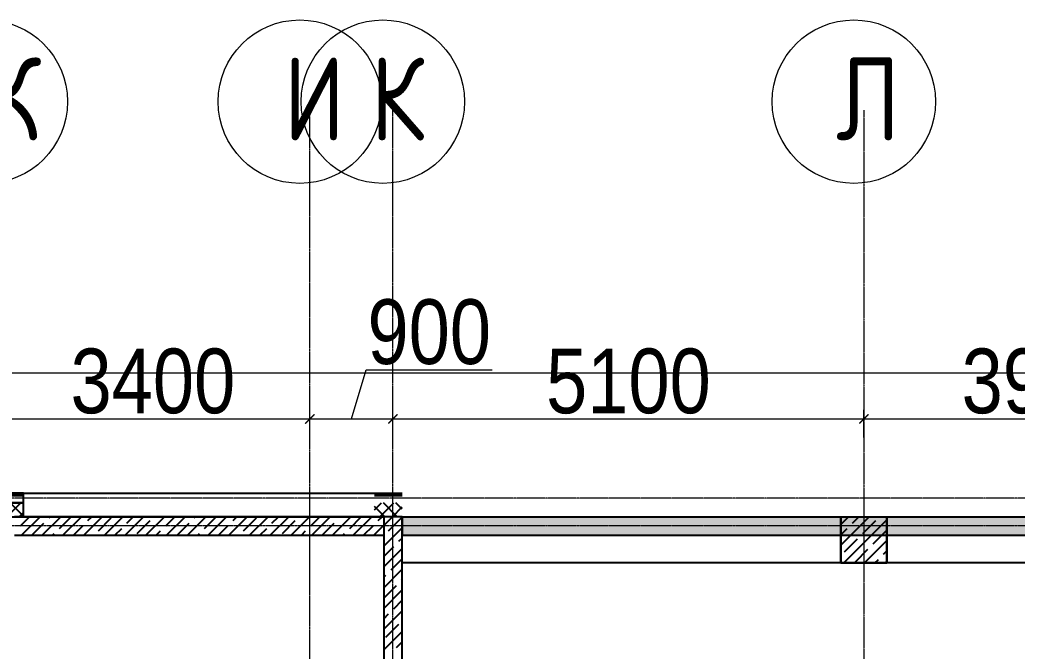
# Model space of a CAD drawing. Header units: millimetres. Extents: x -231292 to 573618, y -153144 to 564035.
# Drawn here: x 33364 to 44162, y 272213 to 279042 of the extents above; entities that cross this region are included whole.
import ezdxf
from ezdxf.enums import TextEntityAlignment as Align

# ---------------------------------------------------------------- set-up
doc = ezdxf.new("R2010")
doc.units = ezdxf.units.MM
doc.linetypes.add('CENTER2', pattern=[28.575, 19.05, -3.175, 3.175, -3.175])
doc.linetypes.add('HIDDEN2', pattern=[4.7625, 3.175, -1.5875])
doc.layers.get('0').update_dxf_attribs({"color": 250})
doc.layers.get('Defpoints').update_dxf_attribs({"color": 250})
for name, color, linetype, lineweight in [('A-Wall-Open', 250, 'Continuous', 5), ('АР_Колонны', 250, 'Continuous', 35), ('АР_Стены ЖБ', 250, 'Continuous', 35), ('АР_Стены ПЕНОблок', 250, 'Continuous', 20), ('АР_Тонкая', 250, 'Continuous', 5), ('АР_Утеплитель', 250, 'Continuous', 0), ('АР_Штриховка', 250, 'Continuous', 0), ('РД_Оси_100', 250, 'Continuous', 0), ('РД_Оси_размер', 250, 'Continuous', 0)]:
    doc.layers.add(name, color=color, linetype=linetype, lineweight=lineweight)
doc.layers.add('АР_Делит', color=250, linetype='Continuous', lineweight=0, plot=False)
doc.layers.add('КР_Балки-0.5', color=60, linetype='Continuous', lineweight=50, plot=False)
doc.styles.add('style1', font='ARIALN.TTF')
doc.styles.add('ккк', font='isocpeur.ttf', dxfattribs={"width": 0.85, "oblique": 15})
doc.dimstyles.new('Dim100_ареал', dxfattribs={"dimscale": 100, "dimtxt": 2.5, "dimasz": 1, "dimexe": 1, "dimexo": 1, "dimgap": 0.5, "dimtad": 1, "dimzin": 12, "dimdsep": 46, "dimtxsty": 'style1', "dimblk": 'ARCHTICK', "dimcen": 1, "dimdle": 1, "dimclrd": 256, "dimclre": 256, "dimaunit": 1, "dimadec": 0, "dimazin": 3, "dimtfac": 1, "dimtmove": 1, "dimatfit": 3, "dimldrblk": 'OPEN30', "dimfxl": 2, "dimfxlon": 1, "dimtolj": 1, "dimtzin": 0, "dimlwd": 9, "dimlwe": 9, "dimarcsym": 0})

# ---------------------------------------------------------------- blocks, each defined once
blk = doc.blocks.new('A-iden')
at = {"linetype": 'Continuous', "lineweight": 5}
blk.add_circle((-0.729, -4.063), 5.894, dxfattribs=at)
at = {"color": 0, "linetype": 'Continuous', "lineweight": 20, "style": 'ккк', "width": 0.85}
blk.add_attdef('ID', text='', height=6, dxfattribs=at).set_placement((0.314, -3.853), align=Align.MIDDLE_CENTER)
blk = doc.blocks.new('_ArchTick')
at = {"color": 0, "linetype": 'ByBlock', "const_width": 0.15}
blk.add_lwpolyline([(-0.5, -0.5), (0.5, 0.5)], dxfattribs=at)
blk = doc.blocks.new('*D206')
at = {"layer": 'Defpoints', "color": 0, "transparency": 16777216}
for p in [(1233153, 224571), (1195653, 222571), (1233153, 222571)]:
    blk.add_point(p, dxfattribs=at)
at = {"layer": 'РД_Оси_размер', "lineweight": 9, "transparency": 16777216}
for p, q in [((1195653, 224371), (1195653, 224671)), ((1233153, 224371), (1233153, 224671)), ((1195553, 224571), (1233253, 224571))]:
    blk.add_line(p, q, dxfattribs=at)
at = {"layer": 'РД_Оси_размер', "lineweight": 9, "transparency": 16777216, "xscale": 100, "yscale": 100, "zscale": 100, "rotation": 180}
blk.add_blockref('_ArchTick', (1195653, 224571), dxfattribs=at)
at = {"layer": 'РД_Оси_размер', "lineweight": 9, "transparency": 16777216, "xscale": 100, "yscale": 100, "zscale": 100}
blk.add_blockref('_ArchTick', (1233153, 224571), dxfattribs=at)
at = {"layer": 'РД_Оси_размер', "color": 0, "transparency": 16777216, "insert": (1214403, 224978), "char_height": 700, "attachment_point": 5, "style": 'style1'}
blk.add_mtext('\\A1;37500', dxfattribs=at)
blk = doc.blocks.new('_Open30')
at = {"color": 0, "linetype": 'ByBlock', "lineweight": -2}
for p, q in [((-1, 0.27), (0, 0)), ((0, 0), (-1, -0.27)), ((0, 0), (-1, 0))]:
    blk.add_line(p, q, dxfattribs=at)
blk = doc.blocks.new('*D219')
at = {"layer": 'Defpoints', "color": 0, "transparency": 16777216}
for p in [(1223253, 224071), (1219853, 222571), (1223253, 222571)]:
    blk.add_point(p, dxfattribs=at)
at = {"layer": 'РД_Оси_размер', "lineweight": 9, "transparency": 16777216}
for p, q in [((1219753, 224071), (1223353, 224071)), ((1219853, 223871), (1219853, 224171)), ((1223253, 223871), (1223253, 224171))]:
    blk.add_line(p, q, dxfattribs=at)
at = {"layer": 'РД_Оси_размер', "lineweight": 9, "transparency": 16777216, "xscale": 100, "yscale": 100, "zscale": 100, "rotation": 180}
blk.add_blockref('_ArchTick', (1219853, 224071), dxfattribs=at)
at = {"layer": 'РД_Оси_размер', "lineweight": 9, "transparency": 16777216, "xscale": 100, "yscale": 100, "zscale": 100}
blk.add_blockref('_ArchTick', (1223253, 224071), dxfattribs=at)
at = {"layer": 'РД_Оси_размер', "color": 0, "transparency": 16777216, "insert": (1221553, 224478), "char_height": 700, "attachment_point": 5, "style": 'style1'}
blk.add_mtext('\\A1;3400', dxfattribs=at)
blk = doc.blocks.new('*D220')
at = {"layer": 'Defpoints', "color": 0, "transparency": 16777216}
for p in [(1224153, 224071), (1223253, 222571), (1224153, 222571)]:
    blk.add_point(p, dxfattribs=at)
at = {"layer": 'РД_Оси_размер', "lineweight": 9, "transparency": 16777216}
for p, q in [((1223703, 224071), (1223863, 224603)), ((1223863, 224603), (1225229, 224603)), ((1223153, 224071), (1224253, 224071)), ((1223253, 223871), (1223253, 224171)), ((1224153, 223871), (1224153, 224171))]:
    blk.add_line(p, q, dxfattribs=at)
at = {"layer": 'РД_Оси_размер', "lineweight": 9, "transparency": 16777216, "xscale": 100, "yscale": 100, "zscale": 100, "rotation": 180}
blk.add_blockref('_ArchTick', (1223253, 224071), dxfattribs=at)
at = {"layer": 'РД_Оси_размер', "lineweight": 9, "transparency": 16777216, "xscale": 100, "yscale": 100, "zscale": 100}
blk.add_blockref('_ArchTick', (1224153, 224071), dxfattribs=at)
at = {"layer": 'РД_Оси_размер', "color": 0, "transparency": 16777216, "insert": (1224546, 225011), "char_height": 700, "attachment_point": 5, "style": 'style1'}
blk.add_mtext('\\A1;900', dxfattribs=at)
blk = doc.blocks.new('*D221')
at = {"layer": 'Defpoints', "color": 0, "transparency": 16777216}
for p in [(1229253, 224071), (1224153, 222571), (1229253, 222571)]:
    blk.add_point(p, dxfattribs=at)
at = {"layer": 'РД_Оси_размер', "lineweight": 9, "transparency": 16777216}
for p, q in [((1224053, 224071), (1229353, 224071)), ((1224153, 223871), (1224153, 224171)), ((1229253, 223871), (1229253, 224171))]:
    blk.add_line(p, q, dxfattribs=at)
at = {"layer": 'РД_Оси_размер', "lineweight": 9, "transparency": 16777216, "xscale": 100, "yscale": 100, "zscale": 100, "rotation": 180}
blk.add_blockref('_ArchTick', (1224153, 224071), dxfattribs=at)
at = {"layer": 'РД_Оси_размер', "lineweight": 9, "transparency": 16777216, "xscale": 100, "yscale": 100, "zscale": 100}
blk.add_blockref('_ArchTick', (1229253, 224071), dxfattribs=at)
at = {"layer": 'РД_Оси_размер', "color": 0, "transparency": 16777216, "insert": (1226703, 224478), "char_height": 700, "attachment_point": 5, "style": 'style1'}
blk.add_mtext('\\A1;5100', dxfattribs=at)
blk = doc.blocks.new('*D222')
at = {"layer": 'Defpoints', "color": 0, "transparency": 16777216}
for p in [(1233153, 224071), (1229253, 222571), (1233153, 222571)]:
    blk.add_point(p, dxfattribs=at)
at = {"layer": 'РД_Оси_размер', "lineweight": 9, "transparency": 16777216}
for p, q in [((1229153, 224071), (1233253, 224071)), ((1229253, 223871), (1229253, 224171)), ((1233153, 223871), (1233153, 224171))]:
    blk.add_line(p, q, dxfattribs=at)
at = {"layer": 'РД_Оси_размер', "lineweight": 9, "transparency": 16777216, "xscale": 100, "yscale": 100, "zscale": 100, "rotation": 180}
blk.add_blockref('_ArchTick', (1229253, 224071), dxfattribs=at)
at = {"layer": 'РД_Оси_размер', "lineweight": 9, "transparency": 16777216, "xscale": 100, "yscale": 100, "zscale": 100}
blk.add_blockref('_ArchTick', (1233153, 224071), dxfattribs=at)
at = {"layer": 'РД_Оси_размер', "color": 0, "transparency": 16777216, "insert": (1231203, 224478), "char_height": 700, "attachment_point": 5, "style": 'style1'}
blk.add_mtext('\\A1;3900', dxfattribs=at)
blk = doc.blocks.new('оси_рен')
at = {"layer": 'РД_Оси_100', "color": 251, "linetype": 'CENTER2', "true_color": 0x636466}
for p, q in [((1223252.916, 222320.175), (1223252.916, 227414.666)), ((1223252.916, 135558.25), (1223252.916, 223268.25))]:
    blk.add_line(p, q, dxfattribs=at)
for points in [[(1224152.916, 222320.175), (1224152.916, 227414.666)], [(1229252.916, 227414.666), (1229252.916, 222320.175)], [(1241712.916, 223213.25), (1190197.958, 223213.25), (1189697.958, 223363.25)], [(1224152.916, 135913.25), (1224152.916, 223268.25)], [(1229252.916, 223268.25), (1229252.916, 190733.254)], [(1241712.916, 222913.25), (1190197.958, 222913.25), (1189697.958, 222763.25)]]:
    blk.add_lwpolyline(points, dxfattribs=at)
at = {"layer": 'РД_Оси_100', "color": 251, "true_color": 0x636466, "xscale": 150, "yscale": 150, "zscale": 100}
for p, values in [((1219852.916, 228114.666), {'ID': 'Ж'}), ((1223252.916, 228114.666), {'ID': 'И'}), ((1224152.916, 228114.666), {'ID': 'К'}), ((1229252.916, 228114.666), {'ID': 'Л'})]:
    blk.add_blockref('A-iden', p, dxfattribs=at).add_auto_attribs(values)
at = {"layer": 'РД_Оси_размер', "color": 251, "true_color": 0x636466}
for base, p1, p2, picture, middle in [((1233152.916, 224571.073), (1195652.916, 222571.073), (1233152.916, 222571.073), '*D206', (1214402.916, 224978.474)), ((1224152.916, 224071.073), (1223252.916, 222571.073), (1224152.916, 222571.073), '*D220', (1223912.636, 225010.875)), ((1223252.916, 224071.073), (1219852.916, 222571.073), (1223252.916, 222571.073), '*D219', (1221552.916, 224478.474)), ((1229252.916, 224071.073), (1224152.916, 222571.073), (1229252.916, 222571.073), '*D221', (1226702.916, 224478.474)), ((1233152.916, 224071.073), (1229252.916, 222571.073), (1233152.916, 222571.073), '*D222', (1231202.916, 224478.474))]:
    dim = blk.add_linear_dim(base=base, p1=p1, p2=p2, dimstyle='Dim100_ареал', override={"dimtxt": 7}, dxfattribs=at)
    dim.commit()
    dim.dimension.update_dxf_attribs({"geometry": picture, "text_midpoint": middle})

msp = doc.modelspace()

# ---------------------------------------------------------------- hatches: boundary and pattern name
at = {"layer": 'АР_Штриховка', "linetype": 'Continuous', "lineweight": 25, "true_color": 0x000000}
h = msp.add_hatch(dxfattribs=at)
h.set_pattern_fill('_U', color=18, angle=-359.9999989, style=0, pattern_type=0)
h.set_pattern_definition([(1.07e-06, (-195344.9318, 50353.0003), (-1.86e-08, 1), [])])
h.paths.add_polyline_path([(33103.241, 273921.255), (33103.241, 273896.255), (33403.236, 273896.255), (33403.236, 273921.255)], flags=0)
h.paths.add_polyline_path([(37203.236, 273921.255), (37203.236, 273896.255), (37503.241, 273896.255), (37503.241, 273921.255)], flags=0)
h = msp.add_hatch(dxfattribs=at)
h.set_pattern_fill('ANSI37', color=18, scale=30, angle=-359.9999989, style=0)
h.set_pattern_definition([(45, (-195344.93, 50353), (-67.351922, 67.35192), []), (135, (-195344.93, 50353), (-67.35192, -67.351922), [])])
h.paths.add_polyline_path([(33103.241, 273816.255), (33103.241, 273666.255), (33403.236, 273666.255), (33403.236, 273816.255)], flags=0)
h.paths.add_polyline_path([(37203.236, 273816.255), (37203.236, 273666.255), (37503.241, 273666.255), (37503.241, 273816.255)], flags=0)
h = msp.add_hatch(dxfattribs=at)
h.set_pattern_fill('AR-CONC', color=18, angle=-359.9999999, style=0)
h.set_pattern_definition([(50, (-195344.93, 50353), (182.18467, -15.939085), [19.05, -209.55]), (355, (-195344.93, 50353), (-35.24342, 191.05685), [15.24, -167.64058]), (100.451445, (-195329.75, 50351.67), (146.94125, 175.11775), [16.19001, -178.09024]), (46.1842, (-195344.93, 50403.8), (271.07904, -42.04233), [28.575, -314.325]), (96.63556, (-195322.34, 50400.3), (237.40413, 247.42613), [24.28502, -267.1356]), (351.18415, (-195344.93, 50403.8), (237.40413, 247.42613), [22.85997, -251.45973]), (21, (-195319.53, 50391.1), (151.61439, -102.2652), [19.05, -209.55]), (326, (-195319.53, 50391.1), (61.80203, 184.18797), [15.24, -167.64]), (71.451445, (-195306.9, 50382.58), (213.41642, 81.92277), [16.19001, -178.08994]), (37.5, (-195344.934, 50353), (3.088603, 84.555039), [0, -165.608, 0, -170.18, 0, -168.275]), (7.5, (-195344.93, 50353), (66.819662, 100.180575), [0, -97.028, 0, -161.798, 0, -64.135]), (327.5, (-195401.576, 50353), (135.590595, -5.728744), [0, -63.5, 0, -198.12, 0, -262.89]), (317.5, (-195426.98, 50353), (148.12918, 25.42649), [0, -82.55, 0, -131.572, 0, -186.69])])
h.paths.add_polyline_path([(37503.243, 273666.253), (37503.243, 273466.253), (46503.243, 273466.253), (46503.243, 273666.253)], flags=0)

# ---------------------------------------------------------------- linework, layer by layer
at = {"layer": 'A-Wall-Open', "color": 18, "linetype": 'Continuous', "lineweight": 25, "true_color": 0x000000}
for p, q in [((33403.238, 273921.253), (37203.238, 273921.253)), ((33403.238, 273666.253), (37203.238, 273666.253))]:
    msp.add_line(p, q, dxfattribs=at)
at = {"layer": 'АР_Делит', "color": 18, "lineweight": 25, "true_color": 0x000000}
for p, q in [((33303.243, 273666.253), (37303.243, 273666.253)), ((33303.243, 273666.253), (37303.243, 273666.253)), ((37303.243, 273666.253), (37303.243, 264266.253)), ((37303.243, 273666.253), (37303.243, 264266.253))]:
    msp.add_line(p, q, dxfattribs=at)
at = {"layer": 'АР_Колонны', "color": 18, "linetype": 'HIDDEN2', "lineweight": 25, "true_color": 0x000000}
for p, q in [((42253.243, 273166.253), (42253.243, 273666.253)), ((42753.243, 273666.253), (42753.243, 273166.253)), ((42753.243, 273166.253), (42253.243, 273166.253))]:
    msp.add_line(p, q, dxfattribs=at)
at = {"layer": 'АР_Колонны', "color": 18, "linetype": 'Continuous', "lineweight": 25, "true_color": 0x000000}
for p, q in [((42253.243, 273666.253), (42253.243, 273166.253)), ((42253.243, 273166.253), (42253.243, 273666.253)), ((42753.243, 273166.253), (42753.243, 273666.253)), ((42753.243, 273666.253), (42753.243, 273166.253)), ((42253.243, 273166.253), (42753.243, 273166.253)), ((42753.243, 273166.253), (42253.243, 273166.253))]:
    msp.add_line(p, q, dxfattribs=at)
at = {"layer": 'АР_Стены ЖБ', "color": 18, "linetype": 'Continuous', "lineweight": 25, "true_color": 0x000000}
for p, q in [((37503.243, 273666.253), (33303.243, 273666.253)), ((37503.243, 264066.253), (37503.243, 273666.253)), ((42253.243, 273166.253), (42253.243, 273666.253)), ((42753.243, 273666.253), (42753.243, 273166.253)), ((33303.243, 273466.253), (37303.243, 273466.253)), ((37303.243, 273466.253), (37303.243, 264066.253)), ((42753.243, 273166.253), (42253.243, 273166.253))]:
    msp.add_line(p, q, dxfattribs=at)
at = {"layer": 'АР_Стены ПЕНОблок', "color": 18, "linetype": 'Continuous', "lineweight": 25, "true_color": 0x000000}
for p, q in [((37503.243, 273666.253), (37503.243, 273466.253)), ((37503.243, 273466.253), (46503.243, 273466.253))]:
    msp.add_line(p, q, dxfattribs=at)
at = {"layer": 'АР_Тонкая', "color": 18, "linetype": 'Continuous', "lineweight": 25, "true_color": 0x000000}
for p, q in [((33403.238, 273921.253), (33103.243, 273921.253)), ((33403.238, 273896.253), (33103.243, 273896.253)), ((33103.243, 273896.253), (33403.238, 273896.253)), ((33403.238, 273896.253), (33403.238, 273921.253)), ((33403.238, 273816.253), (33403.238, 273896.253)), ((33103.243, 273816.253), (33403.238, 273816.253))]:
    msp.add_line(p, q, dxfattribs=at)
at = {"layer": 'АР_Утеплитель', "color": 18, "linetype": 'Continuous', "lineweight": 25, "true_color": 0x000000}
for p, q in [((33403.238, 273816.253), (33103.243, 273816.253)), ((33403.238, 273666.253), (33403.238, 273816.253)), ((33103.243, 273666.253), (33403.238, 273666.253))]:
    msp.add_line(p, q, dxfattribs=at)
at = {"layer": 'АР_Штриховка', "color": 18, "linetype": 'Continuous', "lineweight": 25, "true_color": 0x000000}
for p, q in [((33370.964, 273568.494), (33468.724, 273666.253)), ((33380.977, 273466.253), (33580.977, 273666.253)), ((33605.483, 273466.253), (33805.483, 273666.253)), ((33679.661, 273652.683), (33693.23, 273666.253)), ((33791.914, 273540.43), (33917.736, 273666.253)), ((33829.99, 273466.253), (34029.99, 273666.253)), ((34054.496, 273466.253), (34254.496, 273666.253)), ((34100.61, 273624.62), (34142.243, 273666.253)), ((34212.863, 273512.367), (34353.18, 273652.683)), ((34279.002, 273466.253), (34479.002, 273666.253)), ((34503.509, 273466.253), (34703.509, 273666.253)), ((34521.56, 273596.557), (34591.256, 273666.253)), ((34728.015, 273466.253), (34928.015, 273666.253)), ((34942.509, 273568.494), (35040.268, 273666.253)), ((34952.522, 273466.253), (35152.522, 273666.253)), ((35177.028, 273466.253), (35377.028, 273666.253)), ((35251.205, 273652.683), (35264.775, 273666.253)), ((35363.459, 273540.43), (35489.281, 273666.253)), ((35401.534, 273466.253), (35601.534, 273666.253)), ((35626.041, 273466.253), (35826.041, 273666.253)), ((35672.155, 273624.62), (35713.788, 273666.253)), ((35784.408, 273512.367), (35924.725, 273652.683)), ((35850.547, 273466.253), (36050.547, 273666.253)), ((36075.054, 273466.253), (36275.054, 273666.253)), ((36093.104, 273596.557), (36162.8, 273666.253)), ((36299.56, 273466.253), (36499.56, 273666.253)), ((36514.054, 273568.494), (36611.813, 273666.253)), ((36524.066, 273466.253), (36724.066, 273666.253)), ((36748.573, 273466.253), (36948.573, 273666.253)), ((36935.003, 273540.43), (37060.826, 273666.253)), ((36973.079, 273466.253), (37173.079, 273666.253)), ((37197.586, 273466.253), (37397.586, 273666.253)), ((37243.7, 273624.62), (37285.332, 273666.253)), ((37355.953, 273512.367), (37496.269, 273652.683)), ((42253.243, 273582.769), (42336.726, 273666.253)), ((42253.243, 273358.263), (42561.233, 273666.253)), ((42285.739, 273166.253), (42753.243, 273633.757)), ((42379.284, 273596.557), (42448.98, 273666.253)), ((33493.23, 273466.253), (33623.534, 273596.557)), ((33942.243, 273466.253), (34044.483, 273568.494)), ((34391.256, 273466.253), (34465.433, 273540.43)), ((34633.813, 273484.304), (34774.129, 273624.62)), ((35064.775, 273466.253), (35195.079, 273596.557)), ((35513.788, 273466.253), (35616.028, 273568.494)), ((35962.8, 273466.253), (36036.978, 273540.43)), ((36205.358, 273484.304), (36345.674, 273624.62)), ((36636.32, 273466.253), (36766.624, 273596.557)), ((37085.332, 273466.253), (37187.573, 273568.494)), ((37303.243, 273347.404), (37503.243, 273547.404)), ((42253.243, 273470.516), (42323.157, 273540.43)), ((42491.537, 273484.304), (42631.853, 273624.62)), ((33717.736, 273466.253), (33735.787, 273484.304)), ((34840.268, 273466.253), (34886.382, 273512.367)), ((35289.281, 273466.253), (35307.332, 273484.304)), ((36411.813, 273466.253), (36457.927, 273512.367)), ((36860.826, 273466.253), (36878.877, 273484.304)), ((37468.206, 273400.114), (37503.243, 273435.151)), ((42295.094, 273287.861), (42435.41, 273428.177)), ((42603.79, 273372.05), (42744.107, 273512.367)), ((37303.243, 273235.151), (37412.079, 273343.987)), ((37303.243, 273122.898), (37503.243, 273322.898)), ((42407.347, 273175.607), (42547.663, 273315.924)), ((42510.246, 273166.253), (42753.243, 273409.25)), ((37384.016, 273091.417), (37503.243, 273210.644)), ((42622.499, 273166.253), (42659.917, 273203.671)), ((42716.043, 273259.797), (42753.243, 273296.997)), ((37303.243, 272898.391), (37503.243, 273098.391)), ((42734.752, 273166.253), (42753.243, 273184.744)), ((37303.243, 273010.644), (37327.89, 273035.291)), ((37496.269, 272979.164), (37503.243, 272986.138)), ((37303.243, 272786.138), (37440.143, 272923.038)), ((37303.243, 272673.885), (37503.243, 272873.885)), ((37412.079, 272670.468), (37503.243, 272761.631)), ((37303.243, 272449.378), (37503.243, 272649.378)), ((37303.243, 272561.631), (37355.953, 272614.341)), ((37327.89, 272361.772), (37468.206, 272502.088)), ((37303.243, 272224.872), (37503.243, 272424.872)), ((37440.143, 272249.518), (37503.243, 272312.619))]:
    msp.add_line(p, q, dxfattribs=at)
at = {"layer": 'КР_Балки-0.5', "color": 18, "lineweight": 25, "ltscale": 200, "true_color": 0x000000}
for p, q in [((37503.244, 273166.253), (37503.244, 273666.253)), ((37503.244, 273666.253), (54303.244, 273666.253)), ((54303.244, 273166.253), (37503.244, 273166.253))]:
    msp.add_line(p, q, dxfattribs=at)

# ---------------------------------------------------------------- block references
at = {"rotation": 359.999868838025}
msp.add_blockref('оси_рен', (-1186750.035, 50655.808), dxfattribs=at)

doc.saveas('drawing.dxf')
